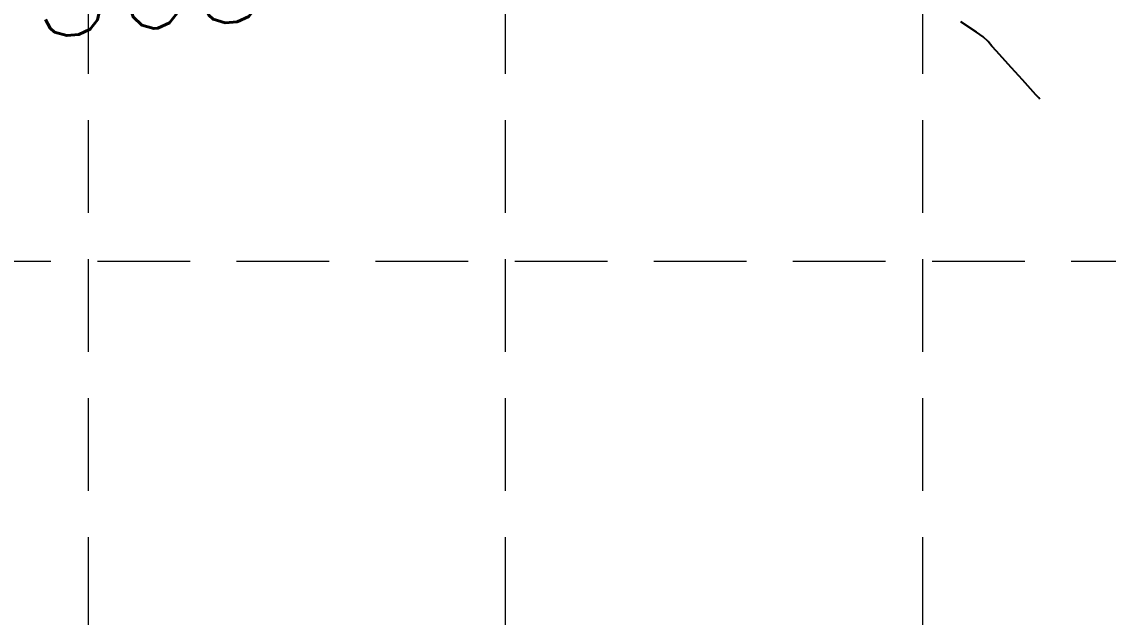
# Model space of a CAD drawing. Header units: inches. Extents: x 2547543 to 2548696, y 7125653 to 7126375.
# Drawn here: x 2548134.72 to 2548181.59, y 7125782.92 to 7125808.63 of the extents above; entities that cross this region are included whole.
import ezdxf

# ---------------------------------------------------------------- set-up
doc = ezdxf.new("R2010")
doc.units = ezdxf.units.IN
doc.header["$MEASUREMENT"] = 0
doc.linetypes.add('HIDDEN', pattern=[0.375, 0.25, -0.125])
for name, color, linetype in [('CONT-MJR', 6, 'Continuous'), ('CONT-MNR', 14, 'Continuous'), ('GRID', 254, 'HIDDEN')]:
    doc.layers.add(name, color=color, linetype=linetype)
doc.styles.add('L80', font='simplex', dxfattribs={"height": 3.2})

msp = doc.modelspace()

# ---------------------------------------------------------------- linework, layer by layer
at = {"layer": 'CONT-MNR', "color": 35, "elevation": 563}
for points in [[(2548175.906465938, 7125808.177673094), (2548175.232300798, 7125808.627959589)], [(2548176.190339032, 7125807.98111858), (2548175.906465938, 7125808.177673094)], [(2548176.404684596, 7125807.779435735), (2548176.190339032, 7125807.98111858)], [(2548177.011536981, 7125807.078655289), (2548176.764514378, 7125807.350123127)], [(2548177.882970266, 7125806.120985399), (2548177.41532915, 7125806.634904047)]]:
    msp.add_lwpolyline(points, dxfattribs=at)
at = {"layer": 'CONT-MNR', "color": 35, "extrusion": (0.7682839009393369, 0.6401092465801719, 0), "elevation": 6519018.357442394}
msp.add_lwpolyline([(3843531.858317336, 563), (3843532.119572734, 563)], dxfattribs=at)
at = {"layer": 'CONT-MNR', "color": 35, "extrusion": (0.7647507433315219, 0.6443262376885525, 0), "elevation": 6540064.715200751}
msp.add_lwpolyline([(3807609.320198946, 563.0000000000005), (3807609.619112409, 563.0000000000005)], dxfattribs=at)
at = {"layer": 'CONT-MNR', "color": 35, "extrusion": (0.7396231238894352, 0.6730212735181803, 0), "elevation": 6680510.396417674}
msp.add_lwpolyline([(3555433.754324708, 563), (3555434.354294105, 563)], dxfattribs=at)
at = {"layer": 'CONT-MNR', "color": 35, "extrusion": (0.7396231254459994, 0.6730212718075792, 0), "elevation": 6680510.388194665}
msp.add_lwpolyline([(3555432.543539871, 563), (3555433.074936861, 563)], dxfattribs=at)
at = {"layer": 'CONT-MNR', "color": 35, "extrusion": (0.739623124458865, 0.6730212728924, 0), "elevation": 6680510.393409492}
msp.add_lwpolyline([(3555432.195859901, 563), (3555432.533741428, 563)], dxfattribs=at)
at = {"layer": 'CONT-MNR', "color": 35, "extrusion": (0.7396231239639325, 0.6730212734363108, 0), "elevation": 6680510.396024119}
msp.add_lwpolyline([(3555432.011149237, 563), (3555432.190947126, 563)], dxfattribs=at)
at = {"layer": 'CONT-MNR', "color": 35, "extrusion": (0.7396231244969919, 0.6730212728505003, 0), "elevation": 6680510.393208081}
msp.add_lwpolyline([(3555431.943492017, 563.0000000000009), (3555432.016440465, 563.0000000000009)], dxfattribs=at)
at = {"layer": 'GRID', "color": 252, "linetype": 'HIDDEN', "lineweight": 0, "ltscale": 16}
for p, q in [((2548137.583313594, 7126356.376313465), (2548137.583313594, 7125726.296813901)), ((2548155.583313594, 7126356.376313465), (2548155.583313594, 7125726.296813901)), ((2548173.583313593, 7126356.376313465), (2548173.583313593, 7125726.296813901)), ((2547561.986892405, 7125798.2968139), (2548677.986892388, 7125798.2968139))]:
    msp.add_line(p, q, dxfattribs=at)

# ---------------------------------------------------------------- texts
at = {"layer": 'CONT-MJR', "color": 35, "insert": (2548134.981783611, 7125811.908436593, 565), "char_height": 4, "width": 15.04761904761904, "attachment_point": 1, "rotation": 4.611929395060679, "style": 'L80'}
msp.add_mtext('\\Fsimplex.shx;\\W1.0000000000;\\T1.0000000000;\\o\\l565', dxfattribs=at)

doc.saveas('drawing.dxf')
